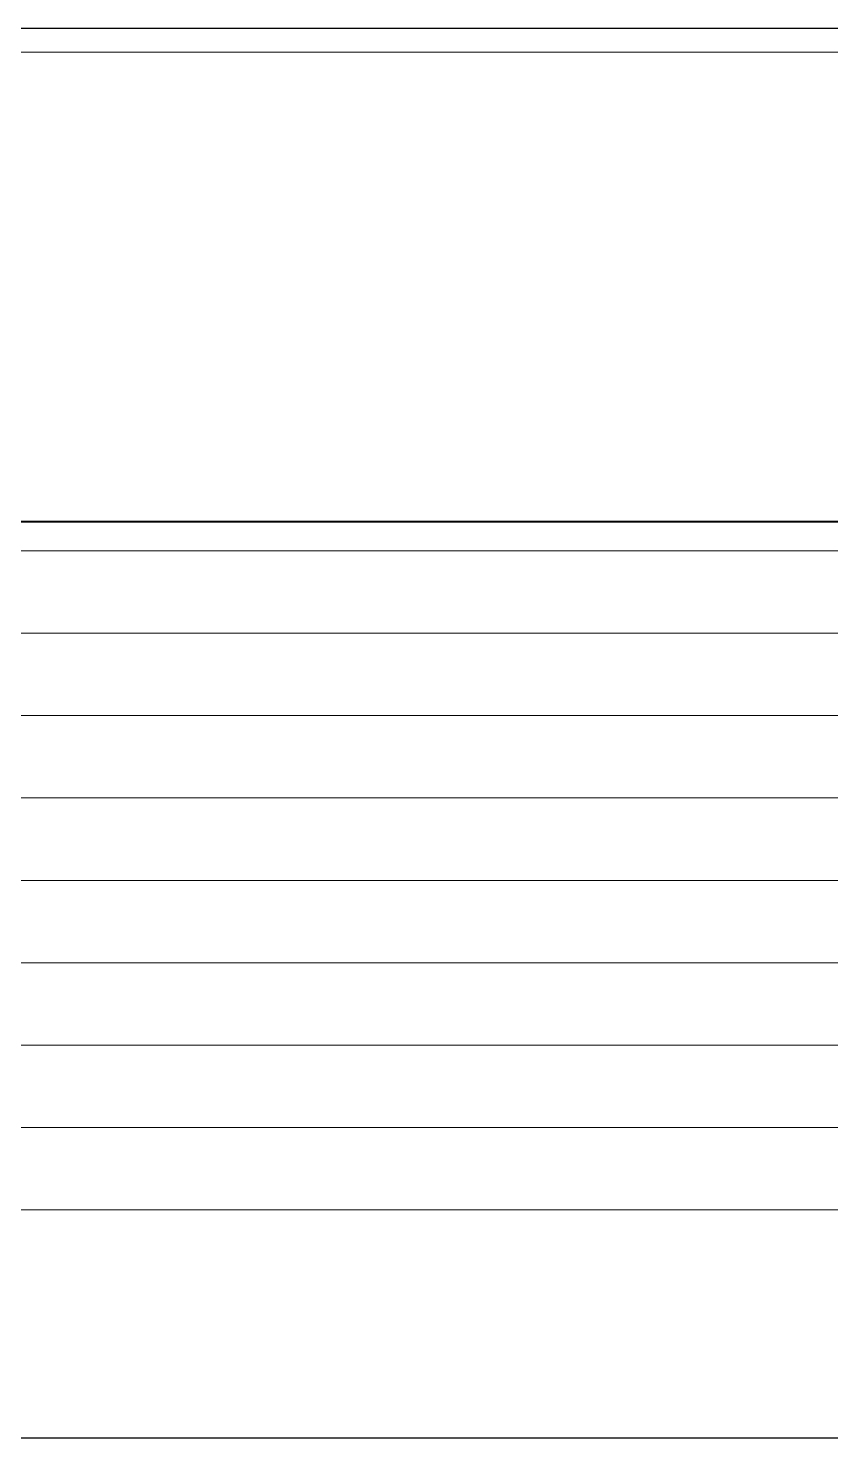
# Model space of a CAD drawing. Extents: x 27938 to 1507990, y 110129 to 923079.
# Drawn here: x 835768.2 to 835967.5, y 440432.1 to 440782.1 of the extents above; entities that cross this region are included whole.
import ezdxf

# ---------------------------------------------------------------- set-up
doc = ezdxf.new("R2010")
doc.units = 0
doc.header["$LTSCALE"] = 1000
doc.header["$MEASUREMENT"] = 0
doc.layers.add('平面-空调预留孔', color=173, linetype='Continuous', lineweight=15)
doc.layers.add('看线', color=251, linetype='Continuous')

# ---------------------------------------------------------------- blocks, each defined once
blk = doc.blocks.new('gdgdgdrgdfsfs')
at = {"layer": '平面-空调预留孔'}
for p, q in [((703030.02, 763961.62), (701455.02, 763961.62)), ((703023.86, 763845.19), (701461.18, 763845.19)), ((703023.86, 763844.89), (701461.18, 763844.89)), ((703023.86, 763837.79), (701461.18, 763837.79)), ((703026.17, 763817.33), (701458.87, 763817.33)), ((703026.17, 763796.87), (701458.87, 763796.87)), ((703026.17, 763776.42), (701458.87, 763776.42)), ((703026.17, 763755.96), (701458.87, 763755.96)), ((703026.17, 763735.5), (701458.87, 763735.5)), ((703026.17, 763715.04), (701458.87, 763715.04)), ((703026.17, 763694.59), (701458.87, 763694.59)), ((703026.17, 763674.13), (701458.87, 763674.13))]:
    blk.add_line(p, q, dxfattribs=at)

msp = doc.modelspace()

# ---------------------------------------------------------------- linework, layer by layer
at = {"layer": '看线', "color": 8, "ltscale": 0.5}
for points in [[(831616.58, 440782.09), (836266.58, 440782.09)], [(834266.58, 440782.09), (834266.58, 440432.09), (836266.58, 440432.09), (836266.58, 440782.09)]]:
    msp.add_lwpolyline(points, dxfattribs=at)

# ---------------------------------------------------------------- block references
at = {"layer": '平面-空调预留孔', "color": 8, "xscale": -1}
msp.add_blockref('gdgdgdrgdfsfs', (1537509.1, -323185.47), dxfattribs=at)

doc.saveas('drawing.dxf')
